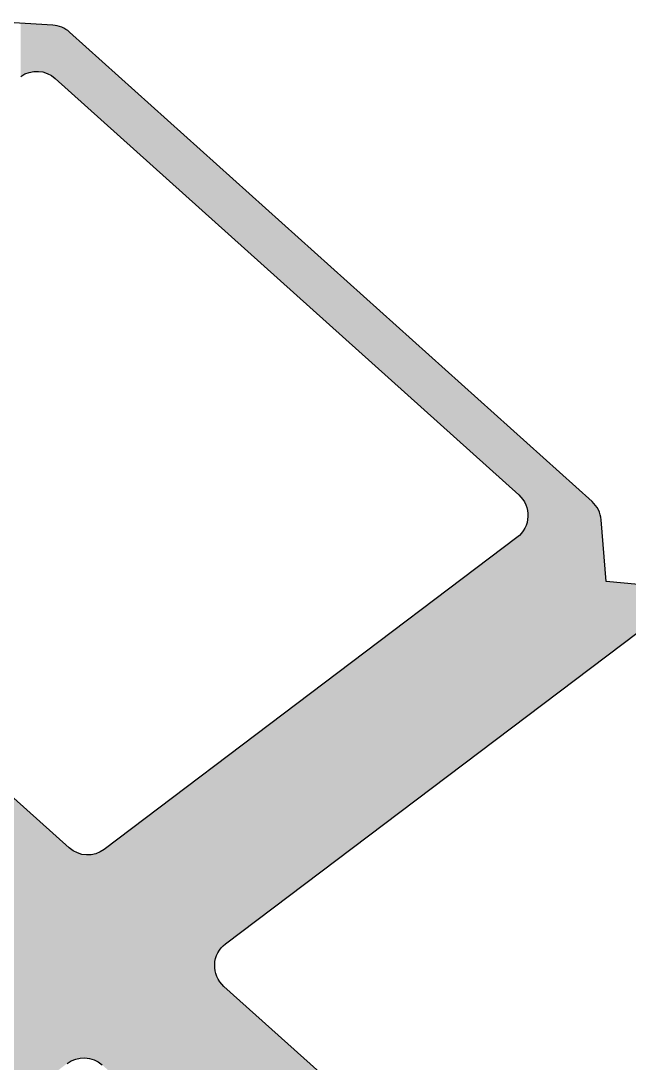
# Model space of a CAD drawing. Extents: x 181 to 485, y 440 to 775.
# Drawn here: x 392.6 to 436.7, y 651.6 to 727 of the extents above; entities that cross this region are included whole.
import ezdxf

# ---------------------------------------------------------------- set-up
doc = ezdxf.new("R2010")
doc.units = 0
doc.layers.add('LAYER_01', color=7, linetype='CONTINUOUS')

# ---------------------------------------------------------------- blocks, each defined once
blk = doc.blocks.new('*U1')
at = {"layer": 'LAYER_01', "linetype": 'CONTINUOUS'}
for points in [[(392.638, 722.988), (392.638, 726.832), (392.67, 723.011)], [(392.67, 723.011), (392.638, 726.832), (392.67, 726.83)], [(392.67, 723.011), (392.67, 726.83), (392.703, 723.032)], [(392.703, 723.032), (392.67, 726.83), (392.703, 726.828)], [(392.703, 723.032), (392.703, 726.828), (392.736, 723.054)], [(392.736, 723.054), (392.703, 726.828), (392.736, 726.827)], [(392.736, 723.054), (392.736, 726.827), (392.77, 723.075)], [(392.77, 723.075), (392.736, 726.827), (392.77, 726.825)], [(392.77, 723.075), (392.77, 726.825), (392.805, 723.095)], [(392.805, 723.095), (392.77, 726.825), (392.805, 726.823)], [(392.805, 723.095), (392.805, 726.823), (392.84, 723.114)], [(392.84, 723.114), (392.805, 726.823), (392.84, 726.821)], [(392.84, 723.114), (392.84, 726.821), (392.876, 723.134)], [(392.876, 723.134), (392.84, 726.821), (392.876, 726.819)], [(392.876, 723.134), (392.876, 726.819), (392.913, 723.152)], [(392.913, 723.152), (392.876, 726.819), (392.913, 726.816)], [(392.913, 723.152), (392.913, 726.816), (392.95, 723.17)], [(392.95, 723.17), (392.913, 726.816), (392.95, 726.814)], [(392.95, 723.17), (392.95, 726.814), (392.987, 723.187)], [(392.987, 723.187), (392.95, 726.814), (392.987, 726.812)], [(392.987, 723.187), (392.987, 726.812), (393.026, 723.203)], [(393.026, 723.203), (392.987, 726.812), (393.026, 726.81)], [(393.026, 723.203), (393.026, 726.81), (393.064, 723.219)], [(393.064, 723.219), (393.026, 726.81), (393.064, 726.808)], [(393.064, 723.219), (393.064, 726.808), (393.103, 723.234)], [(393.103, 723.234), (393.064, 726.808), (393.103, 726.805)], [(393.103, 723.234), (393.103, 726.805), (393.143, 723.248)], [(393.143, 723.248), (393.103, 726.805), (393.143, 726.803)], [(393.143, 723.248), (393.143, 726.803), (393.183, 723.261)], [(393.183, 723.261), (393.143, 726.803), (393.183, 726.801)], [(393.183, 723.261), (393.183, 726.801), (393.224, 723.274)], [(393.224, 723.274), (393.183, 726.801), (393.224, 726.799)], [(393.224, 723.274), (393.224, 726.799), (393.265, 723.285)], [(393.265, 723.285), (393.224, 726.799), (393.265, 726.796)], [(393.265, 723.285), (393.265, 726.796), (393.306, 723.296)], [(393.306, 723.296), (393.265, 726.796), (393.306, 726.794)], [(393.306, 723.296), (393.306, 726.794), (393.348, 723.306)], [(393.348, 723.306), (393.306, 726.794), (393.348, 726.791)], [(393.348, 723.306), (393.348, 726.791), (393.39, 723.316)], [(393.39, 723.316), (393.348, 726.791), (393.39, 726.789)], [(393.39, 723.316), (393.39, 726.789), (393.432, 723.324)], [(393.432, 723.324), (393.39, 726.789), (393.432, 726.787)], [(393.432, 723.324), (393.432, 726.787), (393.475, 723.331)], [(393.475, 723.331), (393.432, 726.787), (393.475, 726.784)], [(393.475, 723.331), (393.475, 726.784), (393.517, 723.338)], [(393.517, 723.338), (393.475, 726.784), (393.517, 726.782)], [(393.517, 723.338), (393.517, 726.782), (393.56, 723.343)], [(393.56, 723.343), (393.517, 726.782), (393.56, 726.779)], [(393.56, 723.343), (393.56, 726.779), (393.604, 723.348)], [(393.604, 723.348), (393.56, 726.779), (393.604, 726.777)], [(393.604, 723.348), (393.604, 726.777), (393.647, 723.352)], [(393.647, 723.352), (393.604, 726.777), (393.647, 726.774)], [(393.647, 723.352), (393.647, 726.774), (393.691, 723.354)], [(393.691, 723.354), (393.647, 726.774), (393.691, 726.772)], [(393.691, 723.354), (393.691, 726.772), (393.734, 723.356)], [(393.734, 723.356), (393.691, 726.772), (393.734, 726.769)], [(393.734, 723.356), (393.734, 726.769), (393.778, 723.357)], [(393.778, 723.357), (393.734, 726.769), (393.778, 726.767)], [(393.778, 723.357), (393.778, 726.767), (393.822, 723.357)], [(393.822, 723.357), (393.778, 726.767), (393.822, 726.764)], [(393.822, 723.357), (393.822, 726.764), (393.866, 723.356)], [(393.866, 723.356), (393.822, 726.764), (393.866, 726.762)], [(393.866, 723.356), (393.866, 726.762), (393.909, 723.354)], [(393.909, 723.354), (393.866, 726.762), (393.909, 726.759)], [(393.909, 723.354), (393.909, 726.759), (393.953, 723.351)], [(393.953, 723.351), (393.909, 726.759), (393.953, 726.757)], [(393.953, 723.351), (393.953, 726.757), (393.997, 723.347)], [(393.997, 723.347), (393.953, 726.757), (393.997, 726.754)], [(393.997, 723.347), (393.997, 726.754), (394.04, 723.342)], [(394.04, 723.342), (393.997, 726.754), (394.04, 726.752)], [(394.04, 723.342), (394.04, 726.752), (394.084, 723.336)], [(394.084, 723.336), (394.04, 726.752), (394.084, 726.749)], [(394.084, 723.336), (394.084, 726.749), (394.127, 723.329)], [(394.127, 723.329), (394.084, 726.749), (394.127, 726.747)], [(394.127, 723.329), (394.127, 726.747), (394.17, 723.322)], [(394.17, 723.322), (394.127, 726.747), (394.17, 726.744)], [(394.17, 723.322), (394.17, 726.744), (394.213, 723.313)], [(394.213, 723.313), (394.17, 726.744), (394.213, 726.742)], [(394.213, 723.313), (394.213, 726.742), (394.255, 723.303)], [(394.255, 723.303), (394.213, 726.742), (394.255, 726.739)], [(394.255, 723.303), (394.255, 726.739), (394.297, 723.293)], [(394.297, 723.293), (394.255, 726.739), (394.297, 726.737)], [(394.297, 723.293), (394.297, 726.737), (394.339, 723.282)], [(394.339, 723.282), (394.297, 726.737), (394.339, 726.734)], [(394.339, 723.282), (394.339, 726.734), (394.38, 723.269)], [(394.38, 723.269), (394.339, 726.734), (394.38, 726.732)], [(394.38, 723.269), (394.38, 726.732), (394.422, 723.256)], [(394.422, 723.256), (394.38, 726.732), (394.422, 726.73)], [(394.422, 723.256), (394.422, 726.73), (394.462, 723.243)], [(394.462, 723.243), (394.422, 726.73), (394.462, 726.727)], [(394.462, 723.243), (394.462, 726.727), (394.503, 723.228)], [(394.503, 723.228), (394.462, 726.727), (394.503, 726.725)], [(394.503, 723.228), (394.503, 726.725), (394.542, 723.212)], [(394.542, 723.212), (394.503, 726.725), (394.542, 726.723)], [(394.542, 723.212), (394.542, 726.723), (394.582, 723.196)], [(394.582, 723.196), (394.542, 726.723), (394.582, 726.72)], [(394.582, 723.196), (394.582, 726.72), (394.62, 723.179)], [(394.62, 723.179), (394.582, 726.72), (394.62, 726.718)], [(394.62, 723.179), (394.62, 726.718), (394.659, 723.161)], [(394.659, 723.161), (394.62, 726.718), (394.659, 726.716)], [(394.659, 723.161), (394.659, 726.716), (394.697, 723.142)], [(394.697, 723.142), (394.659, 726.716), (394.697, 726.714)], [(394.697, 723.142), (394.697, 726.714), (394.734, 723.123)], [(394.734, 723.123), (394.697, 726.714), (394.734, 726.712)], [(394.734, 723.123), (394.734, 726.712), (394.77, 723.103)], [(394.77, 723.103), (394.734, 726.712), (394.77, 726.71)], [(394.77, 723.103), (394.77, 726.71), (394.806, 723.083)], [(394.806, 723.083), (394.77, 726.71), (394.806, 726.707)], [(394.806, 723.083), (394.806, 726.707), (394.842, 723.061)], [(394.842, 723.061), (394.806, 726.707), (394.842, 726.705)], [(394.842, 723.061), (394.842, 726.705), (394.877, 723.039)], [(394.877, 723.039), (394.842, 726.705), (394.877, 726.703)], [(394.877, 723.039), (394.877, 726.703), (394.911, 723.017)], [(394.911, 723.017), (394.877, 726.703), (394.911, 726.701)], [(394.911, 723.017), (394.911, 726.701), (394.944, 722.994)], [(394.944, 722.994), (394.911, 726.701), (394.944, 726.7)], [(394.944, 722.994), (394.944, 726.7), (394.946, 722.993)], [(394.946, 722.993), (394.944, 726.7), (394.946, 726.699)], [(394.946, 722.993), (394.946, 726.699), (394.977, 722.97)], [(394.977, 722.97), (394.946, 726.699), (394.977, 726.697)], [(394.977, 722.97), (394.977, 726.697), (394.987, 722.963)], [(394.987, 722.963), (394.977, 726.697), (394.987, 726.697)], [(394.987, 722.963), (394.987, 726.697), (395.009, 722.946)], [(395.009, 722.946), (394.987, 726.697), (395.009, 726.695)], [(395.009, 722.946), (395.009, 726.695), (395.029, 722.931)], [(395.029, 722.931), (395.009, 726.695), (395.029, 726.693)], [(395.029, 722.931), (395.029, 726.693), (395.041, 722.922)], [(395.041, 722.922), (395.029, 726.693), (395.041, 726.692)], [(395.041, 722.922), (395.041, 726.692), (395.07, 722.898)], [(395.07, 722.898), (395.041, 726.692), (395.07, 726.688)], [(395.07, 722.898), (395.07, 726.688), (395.072, 722.897)], [(395.072, 722.897), (395.07, 726.688), (395.072, 726.688)], [(395.072, 722.897), (395.072, 726.688), (395.102, 722.871)], [(395.102, 722.871), (395.072, 726.688), (395.102, 726.684)], [(395.102, 722.871), (395.102, 726.684), (395.112, 722.862)], [(395.112, 722.862), (395.102, 726.684), (395.112, 726.683)], [(395.112, 722.862), (395.112, 726.683), (395.131, 722.845)], [(395.131, 722.845), (395.112, 726.683), (395.131, 726.68)], [(395.131, 722.845), (395.131, 726.68), (395.153, 722.826)], [(395.153, 722.826), (395.131, 726.68), (395.153, 726.677)], [(395.153, 722.826), (395.153, 726.677), (395.195, 722.788)], [(395.195, 722.788), (395.153, 726.677), (395.195, 726.669)], [(395.195, 722.788), (395.195, 726.669), (395.236, 722.751)], [(395.236, 722.751), (395.195, 726.669), (395.236, 726.661)], [(395.236, 722.751), (395.236, 726.661), (395.277, 722.714)], [(395.277, 722.714), (395.236, 726.661), (395.277, 726.652)], [(395.277, 722.714), (395.277, 726.652), (395.318, 722.678)], [(395.318, 722.678), (395.277, 726.652), (395.318, 726.643)], [(395.318, 722.678), (395.318, 726.643), (395.359, 722.641)], [(395.359, 722.641), (395.318, 726.643), (395.359, 726.632)], [(395.359, 722.641), (395.359, 726.632), (395.4, 722.604)], [(395.4, 722.604), (395.359, 726.632), (395.4, 726.62)], [(395.4, 722.604), (395.4, 726.62), (395.44, 722.568)], [(395.44, 722.568), (395.4, 726.62), (395.44, 726.608)], [(395.44, 722.568), (395.44, 726.608), (395.481, 722.532)], [(395.481, 722.532), (395.44, 726.608), (395.481, 726.594)], [(395.481, 722.532), (395.481, 726.594), (395.521, 722.496)], [(395.521, 722.496), (395.481, 726.594), (395.521, 726.58)], [(395.521, 722.496), (395.521, 726.58), (395.56, 722.46)], [(395.56, 722.46), (395.521, 726.58), (395.56, 726.565)], [(395.56, 722.46), (395.56, 726.565), (395.6, 722.425)], [(395.6, 722.425), (395.56, 726.565), (395.6, 726.549)], [(395.6, 722.425), (395.6, 726.549), (395.639, 722.39)], [(395.639, 722.39), (395.6, 726.549), (395.639, 726.532)], [(395.639, 722.39), (395.639, 726.532), (395.678, 722.355)], [(395.678, 722.355), (395.639, 726.532), (395.678, 726.515)], [(395.678, 722.355), (395.678, 726.515), (395.716, 722.32)], [(395.716, 722.32), (395.678, 726.515), (395.716, 726.496)], [(395.716, 722.32), (395.716, 726.496), (395.754, 722.286)], [(395.754, 722.286), (395.716, 726.496), (395.754, 726.477)], [(395.754, 722.286), (395.754, 726.477), (395.791, 722.253)], [(395.791, 722.253), (395.754, 726.477), (395.791, 726.457)], [(395.791, 722.253), (395.791, 726.457), (395.828, 722.22)], [(395.828, 722.22), (395.791, 726.457), (395.828, 726.437)], [(395.828, 722.22), (395.828, 726.437), (395.865, 722.187)], [(395.865, 722.187), (395.828, 726.437), (395.865, 726.415)], [(395.865, 722.187), (395.865, 726.415), (395.901, 722.155)], [(395.901, 722.155), (395.865, 726.415), (395.901, 726.393)], [(395.901, 722.155), (395.901, 726.393), (395.936, 722.123)], [(395.936, 722.123), (395.901, 726.393), (395.936, 726.37)], [(395.936, 722.123), (395.936, 726.37), (395.971, 722.092)], [(395.971, 722.092), (395.936, 726.37), (395.971, 726.346)], [(395.971, 722.092), (395.971, 726.346), (396.005, 722.061)], [(396.005, 722.061), (395.971, 726.346), (396.005, 726.322)], [(396.005, 722.061), (396.005, 726.322), (396.039, 722.031)], [(396.039, 722.031), (396.005, 726.322), (396.039, 726.297)], [(396.039, 722.031), (396.039, 726.297), (396.072, 722.001)], [(396.072, 722.001), (396.039, 726.297), (396.072, 726.271)], [(396.072, 722.001), (396.072, 726.271), (396.104, 721.972)], [(396.104, 721.972), (396.072, 726.271), (396.104, 726.245)], [(396.104, 721.972), (396.104, 726.245), (396.136, 721.943)], [(396.136, 721.943), (396.104, 726.245), (396.136, 726.218)], [(396.136, 721.943), (396.136, 726.218), (396.167, 721.915)], [(396.167, 721.915), (396.136, 726.218), (396.167, 726.191)], [(396.167, 721.915), (396.167, 726.191), (428.715, 692.703)], [(428.715, 692.703), (396.167, 726.191), (428.715, 696.979)], [(428.715, 692.703), (428.715, 696.979), (428.754, 692.667)], [(428.754, 692.667), (428.715, 696.979), (428.754, 696.944)], [(428.754, 692.667), (428.754, 696.944), (428.793, 692.63)], [(428.793, 692.63), (428.754, 696.944), (428.793, 696.909)], [(428.793, 692.63), (428.793, 696.909), (428.831, 692.591)], [(428.831, 692.591), (428.793, 696.909), (428.831, 696.875)], [(428.831, 692.591), (428.831, 696.875), (428.867, 692.551)], [(428.867, 692.551), (428.831, 696.875), (428.867, 696.842)], [(428.867, 692.551), (428.867, 696.842), (428.903, 692.51)], [(428.903, 692.51), (428.867, 696.842), (428.903, 696.81)], [(428.903, 692.51), (428.903, 696.81), (428.938, 692.468)], [(428.938, 692.468), (428.903, 696.81), (428.938, 696.779)], [(428.938, 692.468), (428.938, 696.779), (428.972, 692.424)], [(428.972, 692.424), (428.938, 696.779), (428.972, 696.748)], [(428.972, 692.424), (428.972, 696.748), (429.005, 692.38)], [(429.005, 692.38), (428.972, 696.748), (429.005, 696.719)], [(429.005, 692.38), (429.005, 696.719), (429.036, 692.334)], [(429.036, 692.334), (429.005, 696.719), (429.036, 696.69)], [(429.036, 692.334), (429.036, 696.69), (429.067, 692.288)], [(429.067, 692.288), (429.036, 696.69), (429.067, 696.663)], [(429.067, 692.288), (429.067, 696.663), (429.096, 692.24)], [(429.096, 692.24), (429.067, 696.663), (429.096, 696.637)], [(429.096, 692.24), (429.096, 696.637), (429.124, 692.192)], [(429.124, 692.192), (429.096, 696.637), (429.124, 696.612)], [(429.124, 692.192), (429.124, 696.612), (429.151, 692.143)], [(429.151, 692.143), (429.124, 696.612), (429.151, 696.588)], [(429.151, 692.143), (429.151, 696.588), (429.176, 692.093)], [(429.176, 692.093), (429.151, 696.588), (429.176, 696.565)], [(429.176, 692.093), (429.176, 696.565), (429.2, 692.042)], [(429.2, 692.042), (429.176, 696.565), (429.2, 696.544)], [(429.2, 692.042), (429.2, 696.544), (429.222, 691.991)], [(429.222, 691.991), (429.2, 696.544), (429.222, 696.524)], [(429.222, 691.991), (429.222, 696.524), (429.243, 691.939)], [(429.243, 691.939), (429.222, 696.524), (429.243, 696.505)], [(429.243, 691.939), (429.243, 696.505), (429.263, 691.887)], [(429.263, 691.887), (429.243, 696.505), (429.263, 696.487)], [(429.263, 691.887), (429.263, 696.487), (429.281, 691.834)], [(429.281, 691.834), (429.263, 696.487), (429.281, 696.471)], [(429.281, 691.834), (429.281, 696.471), (429.297, 691.78)], [(429.297, 691.78), (429.281, 696.471), (429.297, 696.456)], [(429.297, 691.78), (429.297, 696.456), (429.312, 691.727)], [(429.312, 691.727), (429.297, 696.456), (429.312, 696.443)], [(429.312, 691.727), (429.312, 696.443), (429.326, 691.673)], [(429.326, 691.673), (429.312, 696.443), (429.326, 696.431)], [(429.326, 691.673), (429.326, 696.431), (429.338, 691.618)], [(429.338, 691.618), (429.326, 696.431), (429.338, 696.42)], [(429.338, 691.618), (429.338, 696.42), (429.348, 691.564)], [(429.348, 691.564), (429.338, 696.42), (429.348, 696.411)], [(429.348, 691.564), (429.348, 696.411), (429.357, 691.509)], [(429.357, 691.509), (429.348, 696.411), (429.357, 696.403)], [(429.357, 691.509), (429.357, 696.403), (429.365, 691.455)], [(429.365, 691.455), (429.357, 696.403), (429.365, 696.396)], [(429.365, 691.455), (429.365, 696.396), (429.37, 691.4)], [(429.37, 691.4), (429.365, 696.396), (429.37, 696.391)], [(429.37, 691.4), (429.37, 696.391), (429.375, 691.346)], [(429.375, 691.346), (429.37, 696.391), (429.375, 696.387)], [(429.375, 691.346), (429.375, 696.387), (429.378, 691.292)], [(429.378, 691.292), (429.375, 696.387), (429.378, 696.384)], [(429.378, 691.292), (429.378, 696.384), (429.379, 691.238)], [(429.379, 691.238), (429.378, 696.384), (429.379, 696.383)], [(429.379, 676.753), (429.379, 696.383), (434.023, 680.259)], [(434.023, 680.259), (429.379, 696.383), (434.023, 692.215)], [(434.023, 680.259), (434.023, 692.215), (434.057, 680.285)], [(434.057, 680.285), (434.023, 692.215), (434.057, 692.184)], [(434.057, 680.285), (434.057, 692.184), (434.09, 680.31)], [(434.09, 680.31), (434.057, 692.184), (434.09, 692.152)], [(434.09, 680.31), (434.09, 692.152), (434.123, 680.335)], [(434.123, 680.335), (434.09, 692.152), (434.123, 692.119)], [(434.123, 680.335), (434.123, 692.119), (434.155, 680.359)], [(434.155, 680.359), (434.123, 692.119), (434.155, 692.085)], [(434.155, 680.359), (434.155, 692.085), (434.187, 680.383)], [(434.187, 680.383), (434.155, 692.085), (434.187, 692.05)], [(434.187, 680.383), (434.187, 692.05), (434.218, 680.406)], [(434.218, 680.406), (434.187, 692.05), (434.218, 692.014)], [(434.218, 680.406), (434.218, 692.014), (434.248, 680.429)], [(434.248, 680.429), (434.218, 692.014), (434.248, 691.978)], [(434.248, 680.429), (434.248, 691.978), (434.277, 680.451)], [(434.277, 680.451), (434.248, 691.978), (434.277, 691.94)], [(434.277, 680.451), (434.277, 691.94), (434.305, 680.472)], [(434.305, 680.472), (434.277, 691.94), (434.305, 691.902)], [(434.305, 680.472), (434.305, 691.902), (434.333, 680.493)], [(434.333, 680.493), (434.305, 691.902), (434.333, 691.863)], [(434.333, 680.493), (434.333, 691.863), (434.359, 680.513)], [(434.359, 680.513), (434.333, 691.863), (434.359, 691.824)], [(434.359, 680.513), (434.359, 691.824), (434.385, 680.532)], [(434.385, 680.532), (434.359, 691.824), (434.385, 691.784)], [(434.385, 680.532), (434.385, 691.784), (434.41, 680.551)], [(434.41, 680.551), (434.385, 691.784), (434.41, 691.743)], [(429.37, 676.746), (429.364, 690.969), (429.37, 691.023)], [(429.374, 676.75), (429.37, 691.023), (429.374, 691.077)], [(429.37, 676.746), (429.37, 691.023), (429.374, 676.75)], [(429.377, 676.752), (429.374, 691.077), (429.377, 691.13)], [(429.374, 676.75), (429.374, 691.077), (429.377, 676.752)], [(429.379, 676.753), (429.377, 691.13), (429.379, 691.184)], [(429.377, 676.752), (429.377, 691.13), (429.379, 676.753)], [(429.379, 676.753), (429.379, 691.184), (429.379, 691.238)], [(429.379, 676.753), (429.379, 691.184), (429.379, 676.753)], [(434.41, 680.551), (434.41, 691.743), (434.433, 680.569)], [(434.433, 680.569), (434.41, 691.743), (434.433, 691.701)], [(434.433, 680.569), (434.433, 691.701), (434.456, 680.586)], [(434.456, 680.586), (434.433, 691.701), (434.456, 691.659)], [(434.456, 680.586), (434.456, 691.659), (434.478, 680.602)], [(434.478, 680.602), (434.456, 691.659), (434.478, 691.617)], [(434.478, 680.602), (434.478, 691.617), (434.499, 680.618)], [(434.499, 680.618), (434.478, 691.617), (434.499, 691.574)], [(434.499, 680.618), (434.499, 691.574), (434.518, 680.633)], [(434.518, 680.633), (434.499, 691.574), (434.518, 691.53)], [(434.518, 680.633), (434.518, 691.53), (434.537, 680.647)], [(434.537, 680.647), (434.518, 691.53), (434.537, 691.486)], [(434.537, 680.647), (434.537, 691.486), (434.555, 680.66)], [(434.555, 680.66), (434.537, 691.486), (434.555, 691.442)], [(434.555, 680.66), (434.555, 691.442), (434.571, 680.673)], [(434.571, 680.673), (434.555, 691.442), (434.571, 691.397)], [(434.571, 680.673), (434.571, 691.397), (434.587, 680.685)], [(434.587, 680.685), (434.571, 691.397), (434.587, 691.352)], [(434.587, 680.685), (434.587, 691.352), (434.601, 680.695)], [(434.601, 680.695), (434.587, 691.352), (434.601, 691.307)], [(434.601, 680.695), (434.601, 691.307), (434.614, 680.705)], [(434.614, 680.705), (434.601, 691.307), (434.614, 691.261)], [(434.614, 680.705), (434.614, 691.261), (434.626, 680.715)], [(434.626, 680.715), (434.614, 691.261), (434.626, 691.215)], [(434.626, 680.715), (434.626, 691.215), (434.637, 680.723)], [(434.637, 680.723), (434.626, 691.215), (434.637, 691.169)], [(434.637, 680.723), (434.637, 691.169), (434.647, 680.73)], [(434.647, 680.73), (434.637, 691.169), (434.647, 691.123)], [(434.647, 680.73), (434.647, 691.123), (434.656, 680.737)], [(434.656, 680.737), (434.647, 691.123), (434.656, 691.077)], [(434.656, 680.737), (434.656, 691.077), (434.664, 680.743)], [(434.664, 680.743), (434.656, 691.077), (434.664, 691.031)], [(434.664, 680.743), (434.664, 691.031), (434.67, 680.748)], [(434.67, 680.748), (434.664, 691.031), (434.67, 690.985)], [(429.15, 676.58), (429.123, 690.236), (429.15, 690.286)], [(429.175, 676.599), (429.15, 690.286), (429.175, 690.336)], [(429.15, 676.58), (429.15, 690.286), (429.175, 676.599)], [(429.199, 676.617), (429.175, 690.336), (429.199, 690.386)], [(429.175, 676.599), (429.175, 690.336), (429.199, 676.617)], [(429.222, 676.634), (429.199, 690.386), (429.222, 690.437)], [(429.199, 676.617), (429.199, 690.386), (429.222, 676.634)], [(429.243, 676.65), (429.222, 690.437), (429.243, 690.489)], [(429.222, 676.634), (429.222, 690.437), (429.243, 676.65)], [(429.262, 676.665), (429.243, 690.489), (429.262, 690.542)], [(429.243, 676.65), (429.243, 690.489), (429.262, 676.665)], [(429.28, 676.679), (429.262, 690.542), (429.28, 690.594)], [(429.262, 676.665), (429.262, 690.542), (429.28, 676.679)], [(429.297, 676.691), (429.28, 690.594), (429.297, 690.647)], [(429.28, 676.679), (429.28, 690.594), (429.297, 676.691)], [(429.312, 676.702), (429.297, 690.647), (429.312, 690.701)], [(429.297, 676.691), (429.297, 690.647), (429.312, 676.702)], [(429.325, 676.713), (429.312, 690.701), (429.325, 690.754)], [(429.312, 676.702), (429.312, 690.701), (429.325, 676.713)], [(429.337, 676.722), (429.325, 690.754), (429.337, 690.808)], [(429.325, 676.713), (429.325, 690.754), (429.337, 676.722)], [(429.348, 676.729), (429.337, 690.808), (429.348, 690.862)], [(429.337, 676.722), (429.337, 690.808), (429.348, 676.729)], [(429.356, 676.736), (429.348, 690.862), (429.356, 690.916)], [(429.348, 676.729), (429.348, 690.862), (429.356, 676.736)], [(429.364, 676.742), (429.356, 690.916), (429.364, 690.969)], [(429.356, 676.736), (429.356, 690.916), (429.364, 676.742)], [(429.364, 676.742), (429.364, 690.969), (429.37, 676.746)], [(434.67, 680.748), (434.67, 690.985), (434.676, 680.752)], [(434.676, 680.752), (434.67, 690.985), (434.676, 690.939)], [(434.676, 680.752), (434.676, 690.939), (434.68, 680.755)], [(434.68, 680.755), (434.676, 690.939), (434.68, 690.893)], [(434.68, 680.755), (434.68, 690.893), (435.053, 681.036)], [(435.053, 681.036), (434.68, 690.893), (435.053, 686.422)], [(428.584, 676.153), (407.477, 673.685), (428.584, 689.619)], [(428.626, 676.185), (428.584, 689.619), (428.626, 689.652)], [(428.584, 676.153), (428.584, 689.619), (428.626, 676.185)], [(428.668, 676.216), (428.626, 689.652), (428.668, 689.686)], [(428.626, 676.185), (428.626, 689.652), (428.668, 676.216)], [(428.709, 676.247), (428.668, 689.686), (428.709, 689.721)], [(428.668, 676.216), (428.668, 689.686), (428.709, 676.247)], [(428.749, 676.277), (428.709, 689.721), (428.749, 689.758)], [(428.709, 676.247), (428.709, 689.721), (428.749, 676.277)], [(428.788, 676.307), (428.749, 689.758), (428.788, 689.796)], [(428.749, 676.277), (428.749, 689.758), (428.788, 676.307)], [(428.827, 676.336), (428.788, 689.796), (428.827, 689.835)], [(428.788, 676.307), (428.788, 689.796), (428.827, 676.336)], [(428.864, 676.364), (428.827, 689.835), (428.864, 689.875)], [(428.827, 676.336), (428.827, 689.835), (428.864, 676.364)], [(428.9, 676.392), (428.864, 689.875), (428.9, 689.917)], [(428.864, 676.364), (428.864, 689.875), (428.9, 676.392)], [(428.936, 676.419), (428.9, 689.917), (428.936, 689.959)], [(428.9, 676.392), (428.9, 689.917), (428.936, 676.419)], [(428.97, 676.444), (428.936, 689.959), (428.97, 690.003)], [(428.936, 676.419), (428.936, 689.959), (428.97, 676.444)], [(429.003, 676.469), (428.97, 690.003), (429.003, 690.048)], [(428.97, 676.444), (428.97, 690.003), (429.003, 676.469)], [(429.035, 676.493), (429.003, 690.048), (429.035, 690.094)], [(429.003, 676.469), (429.003, 690.048), (429.035, 676.493)], [(429.066, 676.517), (429.035, 690.094), (429.066, 690.14)], [(429.035, 676.493), (429.035, 690.094), (429.066, 676.517)], [(429.095, 676.539), (429.066, 690.14), (429.095, 690.188)], [(429.066, 676.517), (429.066, 690.14), (429.095, 676.539)], [(429.123, 676.56), (429.095, 690.188), (429.123, 690.236)], [(429.095, 676.539), (429.095, 690.188), (429.123, 676.56)], [(429.123, 676.56), (429.123, 690.236), (429.15, 676.58)], [(435.053, 681.036), (435.053, 686.422), (437.356, 682.775)], [(437.356, 682.775), (435.053, 686.422), (437.356, 686.208)], [(407.477, 660.219), (407.477, 673.685), (428.584, 676.153)], [(387.996, 645.511), (387.996, 674.435), (395.996, 651.551)], [(395.996, 651.551), (387.996, 674.435), (395.996, 667.282)], [(407.477, 660.219), (407.435, 673.653), (407.477, 673.685)], [(406.682, 644.161), (398.682, 667.045), (406.682, 673.085)], [(406.684, 658.705), (406.682, 673.085), (406.684, 673.086)], [(406.682, 658.598), (406.682, 673.085), (406.682, 658.652)], [(406.682, 658.652), (406.682, 673.085), (406.682, 673.085)], [(406.682, 658.652), (406.682, 673.085), (406.684, 658.705)], [(406.687, 658.759), (406.684, 673.086), (406.687, 673.088)], [(406.684, 658.705), (406.684, 673.086), (406.687, 658.759)], [(406.691, 658.813), (406.687, 673.088), (406.691, 673.091)], [(406.687, 658.759), (406.687, 673.088), (406.691, 658.813)], [(406.697, 658.866), (406.691, 673.091), (406.697, 673.096)], [(406.691, 658.813), (406.691, 673.091), (406.697, 658.866)], [(406.704, 658.92), (406.697, 673.096), (406.704, 673.101)], [(406.697, 658.866), (406.697, 673.096), (406.704, 658.92)], [(406.713, 658.974), (406.704, 673.101), (406.713, 673.108)], [(406.704, 658.92), (406.704, 673.101), (406.713, 658.974)], [(406.724, 659.028), (406.713, 673.108), (406.724, 673.116)], [(406.713, 658.974), (406.713, 673.108), (406.724, 659.028)], [(406.736, 659.082), (406.724, 673.116), (406.736, 673.125)], [(406.724, 659.028), (406.724, 673.116), (406.736, 659.082)], [(406.749, 659.136), (406.736, 673.125), (406.749, 673.135)], [(406.736, 659.082), (406.736, 673.125), (406.749, 659.136)], [(406.764, 659.189), (406.749, 673.135), (406.764, 673.146)], [(406.749, 659.136), (406.749, 673.135), (406.764, 659.189)], [(406.781, 659.242), (406.764, 673.146), (406.781, 673.159)], [(406.764, 659.189), (406.764, 673.146), (406.781, 659.242)], [(406.799, 659.295), (406.781, 673.159), (406.799, 673.172)], [(406.781, 659.242), (406.781, 673.159), (406.799, 659.295)], [(406.818, 659.347), (406.799, 673.172), (406.818, 673.187)], [(406.799, 659.295), (406.799, 673.172), (406.818, 659.347)], [(406.839, 659.399), (406.818, 673.187), (406.839, 673.203)], [(406.818, 659.347), (406.818, 673.187), (406.839, 659.399)], [(406.862, 659.45), (406.839, 673.203), (406.862, 673.22)], [(406.839, 659.399), (406.839, 673.203), (406.862, 659.45)], [(406.885, 659.501), (406.862, 673.22), (406.885, 673.238)], [(406.862, 659.45), (406.862, 673.22), (406.885, 659.501)], [(406.911, 659.551), (406.885, 673.238), (406.911, 673.257)], [(406.885, 659.501), (406.885, 673.238), (406.911, 659.551)], [(406.938, 659.6), (406.911, 673.257), (406.938, 673.277)], [(406.911, 659.551), (406.911, 673.257), (406.938, 659.6)], [(406.966, 659.649), (406.938, 673.277), (406.966, 673.298)], [(406.938, 659.6), (406.938, 673.277), (406.966, 659.649)], [(406.995, 659.696), (406.966, 673.298), (406.995, 673.321)], [(406.966, 659.649), (406.966, 673.298), (406.995, 659.696)], [(407.026, 659.743), (406.995, 673.321), (407.026, 673.344)], [(406.995, 659.696), (406.995, 673.321), (407.026, 659.743)], [(407.058, 659.789), (407.026, 673.344), (407.058, 673.368)], [(407.026, 659.743), (407.026, 673.344), (407.058, 659.789)], [(407.091, 659.834), (407.058, 673.368), (407.091, 673.393)], [(407.058, 659.789), (407.058, 673.368), (407.091, 659.834)], [(407.125, 659.878), (407.091, 673.393), (407.125, 673.419)], [(407.091, 659.834), (407.091, 673.393), (407.125, 659.878)], [(407.161, 659.92), (407.125, 673.419), (407.161, 673.445)], [(407.125, 659.878), (407.125, 673.419), (407.161, 659.92)], [(407.197, 659.962), (407.161, 673.445), (407.197, 673.473)], [(407.161, 659.92), (407.161, 673.445), (407.197, 659.962)], [(407.234, 660.002), (407.197, 673.473), (407.234, 673.501)], [(407.197, 659.962), (407.197, 673.473), (407.234, 660.002)], [(407.273, 660.042), (407.234, 673.501), (407.273, 673.53)], [(407.234, 660.002), (407.234, 673.501), (407.273, 660.042)], [(407.312, 660.08), (407.273, 673.53), (407.312, 673.56)], [(407.273, 660.042), (407.273, 673.53), (407.312, 660.08)], [(407.352, 660.116), (407.312, 673.56), (407.352, 673.59)], [(407.312, 660.08), (407.312, 673.56), (407.352, 660.116)], [(407.393, 660.152), (407.352, 673.59), (407.393, 673.621)], [(407.352, 660.116), (407.352, 673.59), (407.393, 660.152)], [(407.435, 660.186), (407.393, 673.621), (407.435, 673.653)], [(407.393, 660.152), (407.393, 673.621), (407.435, 660.186)], [(407.435, 660.186), (407.435, 673.653), (407.477, 660.219)], [(395.996, 651.551), (395.996, 667.282), (396.028, 651.575)], [(396.028, 651.575), (395.996, 667.282), (396.028, 667.254)], [(396.028, 651.575), (396.028, 667.254), (396.061, 651.598)], [(396.061, 651.598), (396.028, 667.254), (396.061, 667.224)], [(396.061, 651.598), (396.061, 667.224), (396.094, 651.621)], [(396.094, 651.621), (396.061, 667.224), (396.094, 667.194)], [(396.094, 651.621), (396.094, 667.194), (396.128, 651.643)], [(396.128, 651.643), (396.094, 667.194), (396.128, 667.164)], [(396.128, 651.643), (396.128, 667.164), (396.144, 651.653)], [(396.144, 651.653), (396.128, 667.164), (396.144, 667.15)], [(396.144, 651.653), (396.144, 667.15), (396.163, 651.664)], [(396.163, 651.664), (396.144, 667.15), (396.163, 667.133)], [(396.163, 651.664), (396.163, 667.133), (396.174, 651.671)], [(396.174, 651.671), (396.163, 667.133), (396.174, 667.124)], [(396.174, 651.671), (396.174, 667.124), (396.198, 651.685)], [(396.198, 651.685), (396.174, 667.124), (396.198, 667.103)], [(396.198, 651.685), (396.198, 667.103), (396.204, 651.689)], [(396.204, 651.689), (396.198, 667.103), (396.204, 667.098)], [(396.204, 651.689), (396.204, 667.098), (396.234, 651.706)], [(396.234, 651.706), (396.204, 667.098), (396.234, 667.074)], [(396.234, 651.706), (396.234, 667.074), (396.236, 651.707)], [(396.236, 651.707), (396.234, 667.074), (396.236, 667.073)], [(396.236, 651.707), (396.236, 667.073), (396.268, 651.724)], [(396.268, 651.724), (396.236, 667.073), (396.268, 667.048)], [(396.268, 651.724), (396.268, 667.048), (396.271, 651.726)], [(396.271, 651.726), (396.268, 667.048), (396.271, 667.045)], [(396.271, 651.726), (396.271, 667.045), (396.301, 651.741)], [(396.301, 651.741), (396.271, 667.045), (396.301, 667.023)], [(396.301, 651.741), (396.301, 667.023), (396.308, 651.745)], [(396.308, 651.745), (396.301, 667.023), (396.308, 667.018)], [(396.308, 651.745), (396.308, 667.018), (396.334, 651.757)], [(396.334, 651.757), (396.308, 667.018), (396.334, 666.999)], [(396.334, 651.757), (396.334, 666.999), (396.346, 651.763)], [(396.346, 651.763), (396.334, 666.999), (396.346, 666.991)], [(396.346, 651.763), (396.346, 666.991), (396.369, 651.773)], [(396.369, 651.773), (396.346, 666.991), (396.369, 666.976)], [(396.369, 651.773), (396.369, 666.976), (396.385, 651.781)], [(396.385, 651.781), (396.369, 666.976), (396.385, 666.966)], [(396.385, 651.781), (396.385, 666.966), (396.404, 651.789)], [(396.404, 651.789), (396.385, 666.966), (396.404, 666.953)], [(396.404, 651.789), (396.404, 666.953), (396.424, 651.798)], [(396.424, 651.798), (396.404, 666.953), (396.424, 666.941)], [(396.424, 651.798), (396.424, 666.941), (396.439, 651.804)], [(396.439, 651.804), (396.424, 666.941), (396.439, 666.931)], [(396.439, 651.804), (396.439, 666.931), (396.463, 651.814)], [(396.463, 651.814), (396.439, 666.931), (396.463, 666.917)], [(396.463, 651.814), (396.463, 666.917), (396.475, 651.819)], [(396.475, 651.819), (396.463, 666.917), (396.475, 666.91)], [(396.475, 651.819), (396.475, 666.91), (396.503, 651.829)], [(396.503, 651.829), (396.475, 666.91), (396.503, 666.894)], [(396.503, 651.829), (396.503, 666.894), (396.512, 651.833)], [(396.512, 651.833), (396.503, 666.894), (396.512, 666.889)], [(396.512, 651.833), (396.512, 666.889), (396.544, 651.844)], [(396.544, 651.844), (396.512, 666.889), (396.544, 666.872)], [(396.544, 651.844), (396.544, 666.872), (396.55, 651.846)], [(396.55, 651.846), (396.544, 666.872), (396.55, 666.869)], [(396.55, 651.846), (396.55, 666.869), (396.585, 651.858)], [(396.585, 651.858), (396.55, 666.869), (396.585, 666.851)], [(398.407, 651.551), (398.377, 666.855), (398.407, 666.87)], [(398.41, 651.548), (398.407, 666.87), (398.41, 666.872)], [(398.407, 651.551), (398.407, 666.87), (398.41, 651.548)], [(398.442, 651.523), (398.41, 666.872), (398.442, 666.889)], [(398.41, 651.548), (398.41, 666.872), (398.442, 651.523)], [(398.443, 651.522), (398.442, 666.889), (398.443, 666.89)], [(398.442, 651.523), (398.442, 666.889), (398.443, 651.522)], [(398.473, 651.498), (398.443, 666.89), (398.473, 666.907)], [(398.443, 651.522), (398.443, 666.89), (398.473, 651.498)], [(398.48, 651.493), (398.473, 666.907), (398.48, 666.91)], [(398.473, 651.498), (398.473, 666.907), (398.48, 651.493)], [(398.504, 651.472), (398.48, 666.91), (398.504, 666.925)], [(398.48, 651.493), (398.48, 666.91), (398.504, 651.472)], [(398.515, 651.463), (398.504, 666.925), (398.515, 666.931)], [(398.504, 651.472), (398.504, 666.925), (398.515, 651.463)], [(398.534, 651.446), (398.515, 666.931), (398.534, 666.943)], [(398.515, 651.463), (398.515, 666.931), (398.534, 651.446)], [(398.55, 651.432), (398.534, 666.943), (398.55, 666.953)], [(398.534, 651.446), (398.534, 666.943), (398.55, 651.432)], [(398.584, 651.401), (398.55, 666.953), (398.584, 666.975)], [(398.55, 651.432), (398.55, 666.953), (398.584, 651.401)], [(398.617, 651.372), (398.584, 666.975), (398.617, 666.998)], [(398.584, 651.401), (398.584, 666.975), (398.617, 651.372)], [(398.65, 651.342), (398.617, 666.998), (398.65, 667.021)], [(398.617, 651.372), (398.617, 666.998), (398.65, 651.342)], [(398.682, 651.314), (398.65, 667.021), (398.682, 667.045)], [(398.65, 651.342), (398.65, 667.021), (398.682, 651.314)], [(398.682, 651.314), (398.682, 667.045), (406.682, 644.161)], [(396.585, 651.858), (396.585, 666.851), (396.588, 651.859)], [(396.588, 651.859), (396.585, 666.851), (396.588, 666.849)], [(396.588, 651.859), (396.588, 666.849), (396.626, 651.871)], [(396.626, 651.871), (396.588, 666.849), (396.626, 666.831)], [(396.626, 651.871), (396.626, 666.831), (396.626, 651.871)], [(396.626, 651.871), (396.626, 666.831), (396.626, 666.831)], [(396.626, 651.871), (396.626, 666.831), (396.666, 651.882)], [(396.666, 651.882), (396.626, 666.831), (396.666, 666.813)], [(396.666, 651.882), (396.666, 666.813), (396.668, 651.883)], [(396.668, 651.883), (396.666, 666.813), (396.668, 666.812)], [(396.668, 651.883), (396.668, 666.812), (396.705, 651.893)], [(396.705, 651.893), (396.668, 666.812), (396.705, 666.796)], [(396.705, 651.893), (396.705, 666.796), (396.711, 651.894)], [(396.711, 651.894), (396.705, 666.796), (396.711, 666.794)], [(396.711, 651.894), (396.711, 666.794), (396.746, 651.902)], [(396.746, 651.902), (396.711, 666.794), (396.746, 666.779)], [(396.746, 651.902), (396.746, 666.779), (396.753, 651.904)], [(396.753, 651.904), (396.746, 666.779), (396.753, 666.776)], [(396.753, 651.904), (396.753, 666.776), (396.787, 651.911)], [(396.787, 651.911), (396.753, 666.776), (396.787, 666.764)], [(396.787, 651.911), (396.787, 666.764), (396.796, 651.914)], [(396.796, 651.914), (396.787, 666.764), (396.796, 666.76)], [(396.796, 651.914), (396.796, 666.76), (396.828, 651.92)], [(396.828, 651.92), (396.796, 666.76), (396.828, 666.749)], [(396.828, 651.92), (396.828, 666.749), (396.84, 651.922)], [(396.84, 651.922), (396.828, 666.749), (396.84, 666.745)], [(396.84, 651.922), (396.84, 666.745), (396.869, 651.927)], [(396.869, 651.927), (396.84, 666.745), (396.869, 666.735)], [(396.869, 651.927), (396.869, 666.735), (396.883, 651.93)], [(396.883, 651.93), (396.869, 666.735), (396.883, 666.731)], [(396.883, 651.93), (396.883, 666.731), (396.912, 651.934)], [(396.912, 651.934), (396.883, 666.731), (396.912, 666.722)], [(396.912, 651.934), (396.912, 666.722), (396.927, 651.936)], [(396.927, 651.936), (396.912, 666.722), (396.927, 666.718)], [(396.927, 651.936), (396.927, 666.718), (396.954, 651.94)], [(396.954, 651.94), (396.927, 666.718), (396.954, 666.71)], [(396.954, 651.94), (396.954, 666.71), (396.971, 651.942)], [(396.971, 651.942), (396.954, 666.71), (396.971, 666.706)], [(396.971, 651.942), (396.971, 666.706), (396.997, 651.944)], [(396.997, 651.944), (396.971, 666.706), (396.997, 666.699)], [(396.997, 651.944), (396.997, 666.699), (397.016, 651.946)], [(397.016, 651.946), (396.997, 666.699), (397.016, 666.695)], [(397.016, 651.946), (397.016, 666.695), (397.04, 651.948)], [(397.04, 651.948), (397.016, 666.695), (397.04, 666.689)], [(397.04, 651.948), (397.04, 666.689), (397.06, 651.95)], [(397.06, 651.95), (397.04, 666.689), (397.06, 666.685)], [(397.06, 651.95), (397.06, 666.685), (397.084, 651.951)], [(397.084, 651.951), (397.06, 666.685), (397.084, 666.68)], [(397.084, 651.951), (397.084, 666.68), (397.105, 651.953)], [(397.105, 651.953), (397.084, 666.68), (397.105, 666.676)], [(397.105, 651.953), (397.105, 666.676), (397.127, 651.953)], [(397.127, 651.953), (397.105, 666.676), (397.127, 666.672)], [(397.127, 651.953), (397.127, 666.672), (397.15, 651.954)], [(397.15, 651.954), (397.127, 666.672), (397.15, 666.668)], [(397.15, 651.954), (397.15, 666.668), (397.171, 651.955)], [(397.171, 651.955), (397.15, 666.668), (397.171, 666.664)], [(397.171, 651.955), (397.171, 666.664), (397.194, 651.955)], [(397.194, 651.955), (397.171, 666.664), (397.194, 666.661)], [(397.194, 651.955), (397.194, 666.661), (397.216, 651.955)], [(397.216, 651.955), (397.194, 666.661), (397.216, 666.658)], [(397.216, 651.955), (397.216, 666.658), (397.239, 651.955)], [(397.239, 651.955), (397.216, 666.658), (397.239, 666.655)], [(397.239, 651.955), (397.239, 666.655), (397.26, 651.954)], [(397.26, 651.954), (397.239, 666.655), (397.26, 666.653)], [(397.26, 651.954), (397.26, 666.653), (397.284, 651.953)], [(397.284, 651.953), (397.26, 666.653), (397.284, 666.65)], [(397.284, 651.953), (397.284, 666.65), (397.305, 651.952)], [(397.305, 651.952), (397.284, 666.65), (397.305, 666.648)], [(397.305, 651.952), (397.305, 666.648), (397.329, 651.951)], [(397.329, 651.951), (397.305, 666.648), (397.329, 666.647)], [(397.329, 651.951), (397.329, 666.647), (397.349, 651.949)], [(397.349, 651.949), (397.329, 666.647), (397.349, 666.645)], [(397.349, 651.949), (397.349, 666.645), (397.373, 651.948)], [(397.373, 651.948), (397.349, 666.645), (397.373, 666.644)], [(397.373, 651.948), (397.373, 666.644), (397.394, 651.945)], [(397.394, 651.945), (397.373, 666.644), (397.394, 666.643)], [(397.394, 651.945), (397.394, 666.643), (397.418, 651.943)], [(397.418, 651.943), (397.394, 666.643), (397.418, 666.642)], [(397.418, 651.943), (397.418, 666.642), (397.439, 651.941)], [(397.439, 651.941), (397.418, 666.642), (397.439, 666.641)], [(397.439, 651.941), (397.439, 666.641), (397.462, 651.938)], [(397.462, 651.938), (397.439, 666.641), (397.462, 666.641)], [(397.462, 651.938), (397.462, 666.641), (397.484, 651.935)], [(397.484, 651.935), (397.462, 666.641), (397.484, 666.641)], [(397.484, 651.935), (397.484, 666.641), (397.506, 651.932)], [(397.506, 651.932), (397.484, 666.641), (397.506, 666.641)], [(397.528, 651.928), (397.506, 666.641), (397.528, 666.642)], [(397.506, 651.932), (397.506, 666.641), (397.528, 651.928)], [(397.528, 651.928), (397.528, 666.642), (397.55, 651.924)], [(397.55, 651.924), (397.528, 666.642), (397.55, 666.642)], [(397.573, 651.92), (397.55, 666.642), (397.573, 666.643)], [(397.55, 651.924), (397.55, 666.642), (397.573, 651.92)], [(397.594, 651.916), (397.573, 666.643), (397.594, 666.645)], [(397.573, 651.92), (397.573, 666.643), (397.594, 651.916)], [(397.618, 651.911), (397.594, 666.645), (397.618, 666.646)], [(397.594, 651.916), (397.594, 666.645), (397.618, 651.911)], [(397.638, 651.907), (397.618, 666.646), (397.638, 666.648)], [(397.618, 651.911), (397.618, 666.646), (397.638, 651.907)], [(397.662, 651.901), (397.638, 666.648), (397.662, 666.65)], [(397.638, 651.907), (397.638, 666.648), (397.662, 651.901)], [(397.681, 651.897), (397.662, 666.65), (397.681, 666.651)], [(397.662, 651.901), (397.662, 666.65), (397.681, 651.897)], [(397.706, 651.89), (397.681, 666.651), (397.706, 666.654)], [(397.681, 651.897), (397.681, 666.651), (397.706, 651.89)], [(397.724, 651.885), (397.706, 666.654), (397.724, 666.656)], [(397.706, 651.89), (397.706, 666.654), (397.724, 651.885)], [(397.75, 651.878), (397.724, 666.656), (397.75, 666.66)], [(397.724, 651.885), (397.724, 666.656), (397.75, 651.878)], [(397.766, 651.873), (397.75, 666.66), (397.766, 666.662)], [(397.75, 651.878), (397.75, 666.66), (397.766, 651.873)], [(397.794, 651.865), (397.766, 666.662), (397.794, 666.666)], [(397.766, 651.873), (397.766, 666.662), (397.794, 651.865)], [(397.808, 651.861), (397.794, 666.666), (397.808, 666.669)], [(397.794, 651.865), (397.794, 666.666), (397.808, 651.861)], [(397.838, 651.851), (397.808, 666.669), (397.838, 666.674)], [(397.808, 651.861), (397.808, 666.669), (397.838, 651.851)], [(397.85, 651.847), (397.838, 666.674), (397.85, 666.676)], [(397.838, 651.851), (397.838, 666.674), (397.85, 651.847)], [(397.881, 651.836), (397.85, 666.676), (397.881, 666.682)], [(397.85, 651.847), (397.85, 666.676), (397.881, 651.836)], [(397.891, 651.832), (397.881, 666.682), (397.891, 666.684)], [(397.881, 651.836), (397.881, 666.682), (397.891, 651.832)], [(397.924, 651.819), (397.891, 666.684), (397.924, 666.692)], [(397.891, 651.832), (397.891, 666.684), (397.924, 651.819)], [(397.932, 651.817), (397.924, 666.692), (397.932, 666.694)], [(397.924, 651.819), (397.924, 666.692), (397.932, 651.817)], [(397.967, 651.802), (397.932, 666.694), (397.967, 666.702)], [(397.932, 651.817), (397.932, 666.694), (397.967, 651.802)], [(397.972, 651.8), (397.967, 666.702), (397.972, 666.703)], [(397.967, 651.802), (397.967, 666.702), (397.972, 651.8)], [(398.009, 651.784), (397.972, 666.703), (398.009, 666.713)], [(397.972, 651.8), (397.972, 666.703), (398.009, 651.784)], [(398.012, 651.783), (398.009, 666.713), (398.012, 666.714)], [(398.009, 651.784), (398.009, 666.713), (398.012, 651.783)], [(398.051, 651.765), (398.012, 666.714), (398.051, 666.725)], [(398.012, 651.783), (398.012, 666.714), (398.051, 651.765)], [(398.09, 651.746), (398.051, 666.725), (398.09, 666.737)], [(398.051, 651.765), (398.051, 666.725), (398.051, 651.765)], [(398.051, 651.765), (398.051, 666.725), (398.051, 666.725)], [(398.051, 651.765), (398.051, 666.725), (398.09, 651.746)], [(398.093, 651.745), (398.09, 666.737), (398.093, 666.738)], [(398.09, 651.746), (398.09, 666.737), (398.093, 651.745)], [(398.128, 651.727), (398.093, 666.738), (398.128, 666.75)], [(398.093, 651.745), (398.093, 666.738), (398.128, 651.727)], [(398.134, 651.724), (398.128, 666.75), (398.134, 666.752)], [(398.128, 651.727), (398.128, 666.75), (398.134, 651.724)], [(398.166, 651.707), (398.134, 666.752), (398.166, 666.763)], [(398.134, 651.724), (398.134, 666.752), (398.166, 651.707)], [(398.175, 651.702), (398.166, 666.763), (398.175, 666.767)], [(398.166, 651.707), (398.166, 666.763), (398.175, 651.702)], [(398.202, 651.686), (398.175, 666.767), (398.202, 666.777)], [(398.175, 651.702), (398.175, 666.767), (398.202, 651.686)], [(398.215, 651.679), (398.202, 666.777), (398.215, 666.782)], [(398.202, 651.686), (398.202, 666.777), (398.215, 651.679)], [(398.239, 651.665), (398.215, 666.782), (398.239, 666.792)], [(398.215, 651.679), (398.215, 666.782), (398.239, 651.665)], [(398.254, 651.655), (398.239, 666.792), (398.254, 666.798)], [(398.239, 651.665), (398.239, 666.792), (398.254, 651.655)], [(398.274, 651.643), (398.254, 666.798), (398.274, 666.807)], [(398.254, 651.655), (398.254, 666.798), (398.274, 651.643)], [(398.293, 651.63), (398.274, 666.807), (398.293, 666.815)], [(398.274, 651.643), (398.274, 666.807), (398.293, 651.63)], [(398.309, 651.62), (398.293, 666.815), (398.309, 666.822)], [(398.293, 651.63), (398.293, 666.815), (398.309, 651.62)], [(398.332, 651.605), (398.309, 666.822), (398.332, 666.833)], [(398.309, 651.62), (398.309, 666.822), (398.332, 651.605)], [(398.343, 651.597), (398.332, 666.833), (398.343, 666.839)], [(398.332, 651.605), (398.332, 666.833), (398.343, 651.597)], [(398.37, 651.578), (398.343, 666.839), (398.37, 666.851)], [(398.343, 651.597), (398.343, 666.839), (398.37, 651.578)], [(398.377, 651.573), (398.37, 666.851), (398.377, 666.855)], [(398.37, 651.578), (398.37, 666.851), (398.377, 651.573)], [(398.377, 651.573), (398.377, 666.855), (398.407, 651.551)], [(406.682, 644.161), (406.682, 658.598), (406.684, 644.159)], [(406.684, 644.159), (406.682, 658.598), (406.684, 658.544)], [(406.684, 644.159), (406.684, 658.544), (406.687, 644.157)], [(406.687, 644.157), (406.684, 658.544), (406.687, 658.49)], [(406.687, 644.157), (406.687, 658.49), (406.691, 644.153)], [(406.691, 644.153), (406.687, 658.49), (406.691, 658.435)], [(406.691, 644.153), (406.691, 658.435), (406.697, 644.148)], [(406.697, 644.148), (406.691, 658.435), (406.697, 658.38)], [(406.697, 644.148), (406.697, 658.38), (406.704, 644.141)], [(406.704, 644.141), (406.697, 658.38), (406.704, 658.326)], [(406.704, 644.141), (406.704, 658.326), (406.713, 644.133)], [(406.713, 644.133), (406.704, 658.326), (406.713, 658.271)], [(406.713, 644.133), (406.713, 658.271), (406.724, 644.124)], [(406.724, 644.124), (406.713, 658.271), (406.724, 658.217)], [(406.724, 644.124), (406.724, 658.217), (406.736, 644.113)], [(406.736, 644.113), (406.724, 658.217), (406.736, 658.163)], [(406.736, 644.113), (406.736, 658.163), (406.749, 644.101)], [(406.749, 644.101), (406.736, 658.163), (406.749, 658.108)], [(406.749, 644.101), (406.749, 658.108), (406.764, 644.087)], [(406.764, 644.087), (406.749, 658.108), (406.764, 658.055)], [(406.764, 644.087), (406.764, 658.055), (406.781, 644.072)], [(406.781, 644.072), (406.764, 658.055), (406.781, 658.001)], [(406.781, 644.072), (406.781, 658.001), (406.799, 644.056)], [(406.799, 644.056), (406.781, 658.001), (406.799, 657.948)], [(406.799, 644.056), (406.799, 657.948), (406.819, 644.039)], [(406.819, 644.039), (406.799, 657.948), (406.819, 657.896)], [(406.819, 644.039), (406.819, 657.896), (406.84, 644.02)], [(406.84, 644.02), (406.819, 657.896), (406.84, 657.844)], [(406.84, 644.02), (406.84, 657.844), (406.863, 644)], [(406.863, 644), (406.84, 657.844), (406.863, 657.792)], [(406.863, 644), (406.863, 657.792), (406.887, 643.978)], [(406.887, 643.978), (406.863, 657.792), (406.887, 657.742)], [(406.887, 643.978), (406.887, 657.742), (406.912, 643.955)], [(406.912, 643.955), (406.887, 657.742), (406.912, 657.692)], [(406.912, 643.955), (406.912, 657.692), (406.939, 643.932)], [(406.939, 643.932), (406.912, 657.692), (406.939, 657.643)], [(406.939, 643.932), (406.939, 657.643), (406.967, 643.906)], [(406.967, 643.906), (406.939, 657.643), (406.967, 657.594)], [(406.967, 643.906), (406.967, 657.594), (406.996, 643.88)], [(406.996, 643.88), (406.967, 657.594), (406.996, 657.547)], [(406.996, 643.88), (406.996, 657.547), (407.027, 643.853)], [(407.027, 643.853), (406.996, 657.547), (407.027, 657.501)], [(407.027, 643.853), (407.027, 657.501), (407.058, 643.825)], [(407.058, 643.825), (407.027, 657.501), (407.058, 657.455)], [(407.058, 643.825), (407.058, 657.455), (407.091, 643.795)], [(407.091, 643.795), (407.058, 657.455), (407.091, 657.411)], [(407.091, 643.795), (407.091, 657.411), (407.125, 643.765)], [(407.125, 643.765), (407.091, 657.411), (407.125, 657.367)], [(407.125, 643.765), (407.125, 657.367), (407.16, 643.733)], [(407.16, 643.733), (407.125, 657.367), (407.16, 657.325)], [(407.16, 643.733), (407.16, 657.325), (407.196, 643.701)], [(407.196, 643.701), (407.16, 657.325), (407.196, 657.284)], [(407.196, 643.701), (407.196, 657.284), (407.233, 643.668)], [(407.233, 643.668), (407.196, 657.284), (407.233, 657.244)], [(407.233, 643.668), (407.233, 657.244), (407.271, 643.634)], [(407.271, 643.634), (407.233, 657.244), (407.271, 657.205)], [(407.271, 643.634), (407.271, 657.205), (407.31, 643.6)], [(407.31, 643.6), (407.271, 657.205), (407.31, 657.168)], [(407.31, 643.6), (407.31, 657.168), (407.349, 643.565)], [(407.349, 643.565), (407.31, 657.168), (407.349, 657.132)], [(407.349, 643.565), (407.349, 657.132), (436.068, 617.888)], [(436.068, 617.888), (407.349, 657.132), (436.068, 631.455)]]:
    blk.add_solid(points, dxfattribs=at)

msp = doc.modelspace()

# ---------------------------------------------------------------- linework, layer by layer
at = {"layer": 'LAYER_01'}
for p, q in [((394.946, 726.699), (389.552, 727.01)), ((434.023, 692.215), (396.167, 726.191)), ((395.131, 722.845), (428.715, 692.703)), ((396.144, 667.15), (361.639, 698)), ((435.053, 686.422), (434.68, 690.893)), ((428.584, 689.619), (398.682, 667.045)), ((440.445, 685.922), (435.053, 686.422)), ((407.477, 660.219), (437.356, 682.775)), ((444.819, 623.631), (407.349, 657.132))]:
    msp.add_line(p, q, dxfattribs=at)
for centre, start, end in [((394.831, 724.703), 48.09155, 86.70702), ((432.687, 690.727), 4.76685, 48.09155)]:
    msp.add_arc(centre, 2, start, end, dxfattribs=at)
at = {"layer": 'LAYER_01', "extrusion": (0, 0, -1)}
for centre, start, end in [((-393.795, 721.357), 54.64863, 131.90845), ((-427.379, 691.215), 131.90845, 232.94966), ((-397.477, 668.641), 232.94966, 311.79924), ((-408.682, 658.623), 311.79924, 52.94966), ((-397.201, 649.955), 52.94966, 131.79924)]:
    msp.add_arc(centre, 2, start, end, dxfattribs=at)

# ---------------------------------------------------------------- block references
at = {"layer": 'LAYER_01'}
msp.add_blockref('*U1', (0, 0), dxfattribs=at)

doc.saveas('drawing.dxf')
